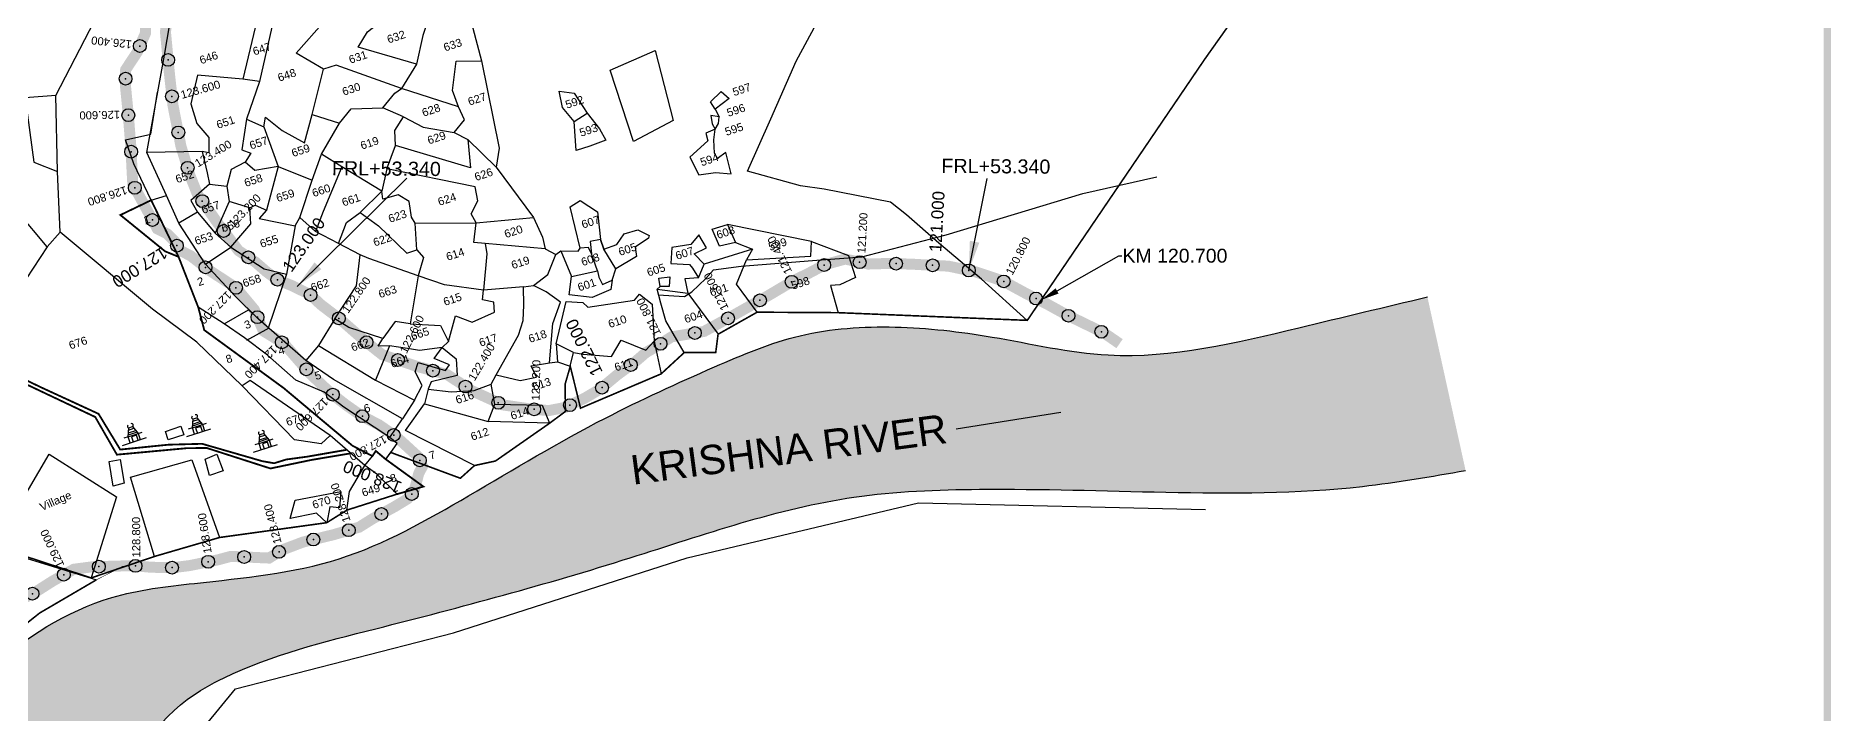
# Model space of a CAD drawing. Header units: millimetres. Extents: x 351611 to 362178, y 1842653 to 1850640.
# Drawn here: x 357278 to 362178, y 1845402 to 1847250 of the extents above; entities that cross this region are included whole.
import ezdxf
from ezdxf import colors
from ezdxf.entities.mleader import LeaderData, LeaderLine
from ezdxf.math import Vec2, Vec3

# ---------------------------------------------------------------- set-up
doc = ezdxf.new("R2010")
doc.units = ezdxf.units.MM
doc.header["$PDMODE"] = 32
doc.header["$PDSIZE"] = 35
for name, color, linetype in [('BND', 6, 'Continuous'), ('Boundary', 5, 'Continuous'), ('FRL', 3, 'Continuous'), ('Plot', 7, 'Continuous'), ('Plot NUmbers', 7, 'Continuous'), ('points', 161, 'Continuous'), ('ROAD', 1, 'Continuous'), ('ROADS', 50, 'Continuous'), ('TEXT', 7, 'Continuous')]:
    doc.layers.add(name, color=color, linetype=linetype)
doc.styles.add('FONT1', font='Arial')
doc.styles.get("Standard").update_dxf_attribs({"font": 'arial.ttf'})
doc.dimstyles.get("Standard").update_dxf_attribs({"dimtxt": 0.18, "dimasz": 0.18, "dimexe": 0.18, "dimexo": 0.0625, "dimgap": 0.09, "dimtad": 0, "dimtih": 1, "dimtoh": 1, "dimdec": 4, "dimzin": 0, "dimdsep": 46, "dimtxsty": 'Standard', "dimcen": 0.09, "dimadec": 0, "dimazin": 0, "dimtfac": 1, "dimtdec": 4, "dimtofl": 0, "dimtmove": 0, "dimatfit": 3, "dimfxl": 1, "dimtolj": 1, "dimtzin": 0, "dimarcsym": 0})

# ---------------------------------------------------------------- blocks, each defined once
blk = doc.blocks.new('bbb')
at = {"layer": 'Plot'}
for points in [[(6.491, 11.951), (6.437, 11.951)], [(6.491, 11.951), (6.534, 12.055), (6.582, 12.055), (6.623, 11.951)], [(6.491, 11.869), (6.491, 11.951), (6.623, 11.951), (6.623, 11.869)], [(6.615, 11.971), (6.499, 11.971)], [(6.509, 11.995), (6.606, 11.995)], [(6.523, 12.028), (6.593, 12.028)], [(6.623, 11.951), (6.677, 11.951)], [(6.392, 11.869), (6.705, 11.869)]]:
    blk.add_lwpolyline(points, dxfattribs=at)
blk.add_lwpolyline([(6.529, 11.869), (6.596, 11.869), (6.596, 11.936), (6.529, 11.936)], close=True, dxfattribs=at)
for centre, radius, start, end in [((6.54, 12.072), 0.0183, 106.7092, 250.8657), ((6.58, 12.074), 0.0191, 276.859, 103.7821)]:
    blk.add_arc(centre, radius, start, end, dxfattribs=at)

msp = doc.modelspace()

# ---------------------------------------------------------------- hatches: boundary and pattern name
h = msp.add_hatch()
h.set_pattern_fill('DASH,_O', color=4, scale=10, angle=45)
h.set_pattern_definition([(45, (0, 0), (4e-15, 44.9012806), [31.75, -31.75])])
edge = h.paths.add_edge_path()
edge.add_spline(control_points=[(361076.2, 1846537.7), (360959.7, 1846509.9), (360673.7, 1846441.6), (360272, 1846343.9), (359906.5, 1846431.1), (359626.2, 1846463), (359364.1, 1846446.6), (359104.9, 1846337), (358799.5, 1846197.8), (358471.7, 1846000.5), (358112, 1845795), (357767.7, 1845763.5), (357429.4, 1845723.5), (357120.7, 1845527.6), (356878.5, 1845184.1), (356642.8, 1844860.9), (356577, 1844537.3), (356413.4, 1844254.3), (356158.3, 1843962.3), (355809.3, 1843724.2), (355510.9, 1843444.1), (355200.5, 1843074), (354927.1, 1842822.6), (354753.9, 1842663.4)], knot_values=[0, 0, 0, 0, 360.715034, 886.041313, 1206.901347, 1473.328415, 1733.5221, 1982.292082, 2311.144252, 2740.368539, 3133.375977, 3534.049936, 3762.994726, 4150.462336, 4579.066255, 5024.529372, 5329.772665, 5552.662472, 5997.96084, 6480.06685, 6814.590068, 7222.420498, 7927.215983, 7927.215983, 7927.215983, 7927.215983], degree=3, periodic=0)
edge.add_line((354753.9, 1842663.4), (355621.9, 1842663.4))
edge.add_spline(control_points=[(355621.9, 1842663.4), (355783.3, 1842864.2), (356092.1, 1843248.2), (356473.5, 1843795), (356843.4, 1844265.1), (357126.5, 1844722), (357440.8, 1845090.2), (357609.8, 1845399.6), (357885.4, 1845552.5), (358300, 1845654), (358873.3, 1845807.6), (359412, 1845999.6), (359909.6, 1846018.1), (360371, 1846001.9), (360816.6, 1846000.3), (361086.8, 1846047.5), (361180.5, 1846063.9)], knot_values=[0, 0, 0, 0, 772.881091, 1477.556531, 1998.878309, 2567.70876, 3081.308169, 3463.429081, 3579.981676, 4014.835943, 4735.72258, 5368.465177, 5711.954778, 6220.314607, 6757.105663, 7042.147457, 7042.147457, 7042.147457, 7042.147457], degree=3, periodic=0)
edge.add_line((361180.5, 1846063.9), (361076.2, 1846537.7))
h.paths.add_polyline_path([(358890, 1846000.3), (359792.9, 1846120.2), (359776.5, 1846243.2), (358873.7, 1846123.3)], flags=24)
h.paths.add_polyline_path([(356617.4, 1844206.5), (357135.8, 1844955.3), (357033.8, 1845025.9), (356515.3, 1844277.1)], flags=24)
h.paths.add_polyline_path([(355416.8, 1843182.6), (355298.6, 1843334.7), (355256.6, 1843302.2), (355374.9, 1843150)], flags=24)
h.paths.add_polyline_path([(359901.5, 1846277.1), (359998.9, 1846446.8), (359952.1, 1846473.6), (359854.7, 1846303.9)], flags=24)

# ---------------------------------------------------------------- linework, layer by layer
at = {"const_width": 20}
msp.add_lwpolyline([(351620.9, 1850630.1), (362168, 1850630.1), (362168, 1842663.4), (351620.9, 1842663.4)], close=True, dxfattribs=at)
msp.add_lwpolyline([(355694.2, 1842663.4), (357200.8, 1844696.5), (357405.1, 1844958.1), (357823.4, 1845467.9), (358417.8, 1845621.2), (359056.2, 1845825.6), (359687.4, 1845975.9), (360470.4, 1845957.4)])
at = {"color": 4}
for points in [[(354753.9, 1842663.4), (355259.6, 1843154.4), (355533.2, 1843456.8), (355777.8, 1843685), (356154.7, 1843985.6), (356446.8, 1844321.7), (356553.7, 1844517.3), (356649.7, 1844807), (356880.1, 1845188.3), (357151.9, 1845519.7), (357485.3, 1845717.1), (357710.9, 1845756), (358106, 1845823), (358459.3, 1845995), (358832.6, 1846206.9), (359130.3, 1846346.6), (359364.1, 1846431.8), (359623.2, 1846455.3), (359888.2, 1846428.2), (360205.3, 1846379.3), (360725.4, 1846453.7), (361076.2, 1846537.7)], [(355621.9, 1842663.4), (356099, 1843271.4), (356514.7, 1843840.4), (356826.3, 1844258.4), (357147.7, 1844727.7), (357455, 1845139.2), (357691.7, 1845439.2), (357792.2, 1845498.3), (358205.9, 1845632.1), (358900.4, 1845825.6), (359511.1, 1845991), (359853.9, 1846012.7), (360362.2, 1846004.8), (360898.8, 1846020.6), (361180.5, 1846063.9)]]:
    msp.add_spline(points, degree=3, dxfattribs=at)
at = {"linetype": 'Continuous'}
for p in [(357562.2, 1847222.3), (357639.3, 1847184.5), (357523.2, 1847133.3), (357649.8, 1847085), (357530.7, 1847033.7), (357667, 1846986.6), (357538.3, 1846934), (357692.5, 1846890), (357548.4, 1846835.5), (357732.5, 1846799.1), (357596.4, 1846747.8), (357790.8, 1846717.8), (357663.3, 1846677.7), (357858.4, 1846645.7), (357741.5, 1846618.3), (359429.9, 1846624.6), (359526.6, 1846632.5), (359626, 1846628.6), (359725.9, 1846624), (359824.6, 1846609.9), (357824.5, 1846562.5), (357937.4, 1846584.6), (358028.1, 1846542.9), (359340.9, 1846578.9), (359919.9, 1846580), (359254.6, 1846528.4), (360008.2, 1846533.3), (357883.1, 1846482.4), (358105.1, 1846479.2), (359167.5, 1846479.4), (360096.5, 1846486.3), (360186.5, 1846442.6), (357949.6, 1846413.9), (358180.9, 1846414.1), (358983.3, 1846409.8), (359077, 1846439.3), (358266.6, 1846365.5), (358902.2, 1846351.9), (358016.5, 1846340), (358362.2, 1846336.3), (358088.8, 1846271), (358451, 1846293), (358540.5, 1846248.8), (358823.6, 1846290.2), (358169.5, 1846212.1), (358638.4, 1846230.9), (358736, 1846242.3), (358255.1, 1846160.7), (358326.1, 1846091.7), (358304.3, 1845999.7), (358221.3, 1845945.4), (358035.8, 1845875.5), (358132.4, 1845901), (357748.6, 1845814.8), (357846.8, 1845828), (357942.1, 1845841.8), (357354.5, 1845779.5), (357450.3, 1845801.6), (357550.2, 1845803.6), (357650, 1845798.8), (357269, 1845727.7)]:
    msp.add_point(p, dxfattribs=at)
at = {"layer": 'BND', "lineweight": 30, "const_width": 4.33}
for points in [[(361187.3, 1848199.3), (360468.7, 1847186.8), (359984.2, 1846473.7), (359468.2, 1846494.7), (359246.8, 1846496), (359140.2, 1846435.8), (359133.9, 1846386.2), (359048.1, 1846386), (358984.9, 1846327.7), (358764.9, 1846234.1), (358736.9, 1846348.4), (358722.9, 1846299.9), (358723.6, 1846225.1), (358680.3, 1846192.9), (358532.6, 1846089.8), (358475.4, 1846077.5), (358436.9, 1846042.8), (358246.7, 1846113.3), (358233, 1846094.7), (358336, 1846020.1), (358264.6, 1845999.6), (358127.3, 1845955.9), (358072.1, 1845921.5), (357779.5, 1845881.1), (357602.4, 1845829.5), (357429.3, 1845770.8), (357166.6, 1845857)], [(357443.5, 1845765.6), (357288.5, 1845674.9), (357048.5, 1845483.9)]]:
    msp.add_lwpolyline(points, dxfattribs=at)
at = {"layer": 'Boundary', "const_width": 1.44}
msp.add_lwpolyline([(357443.5, 1845765.6), (357516.7, 1845803.1)], dxfattribs=at)
at = {"layer": 'FRL', "color": 84, "const_width": 30}
for points in [[(357582.6, 1847395), (357577.3, 1847256.9), (357554.8, 1847205.5), (357523.4, 1847157.7), (357523, 1847112.1), (357530.5, 1847036.1), (357537.5, 1846948.5), (357542.8, 1846845.8), (357609.7, 1846723.5), (357636.7, 1846709.8), (357656.5, 1846690.3), (357669.6, 1846666), (357701.3, 1846649.5), (357752.2, 1846610), (357825, 1846562.2), (357874.3, 1846503.1), (357899.2, 1846444.9), (357955.5, 1846410.2), (358026.4, 1846328.6), (358080.6, 1846277.4), (358124.3, 1846243.2), (358166.3, 1846213.8), (358214.8, 1846188.5), (358262.7, 1846155.5), (358321.5, 1846101.8), (358333.6, 1846075.2), (358323.6, 1846056.8), (358314.2, 1846021.1), (358309.4, 1846005.4), (358292.2, 1845986.3), (358257.9, 1845965.4), (358198.8, 1845933.1), (358160.7, 1845909.3), (358090.9, 1845888.8), (358008, 1845868.8), (357951.2, 1845847.4), (357914.7, 1845825), (357810.5, 1845829.6), (357775.4, 1845820.2), (357697.5, 1845804.4), (357652.3, 1845798.7), (357593.4, 1845799.9), (357545, 1845804.1), (357489.9, 1845802.9), (357430.2, 1845800.9), (357382.1, 1845794.5), (357359.3, 1845782.2), (357324.2, 1845762.2), (357273.2, 1845729.8), (357242.2, 1845714.2)], [(360236, 1846410.1), (360194.6, 1846438.7), (360093.9, 1846487.5), (360037.5, 1846518.6), (359977.4, 1846548.8), (359917.8, 1846581.2), (359843.9, 1846605.8), (359769.4, 1846621.6), (359677.8, 1846626.6), (359610.1, 1846629.2), (359550.1, 1846627.4), (359487.2, 1846641), (359432.5, 1846626), (359385.9, 1846601.3), (359346.6, 1846582.3), (359278.5, 1846542), (359181.5, 1846487.1), (359102.1, 1846443.5), (359013.2, 1846428.6), (358970.9, 1846401.9), (358943.3, 1846385.8), (358913.5, 1846360.2), (358864.5, 1846324.4), (358820.1, 1846287.3), (358777.3, 1846261.9), (358722.9, 1846236.1), (358678.5, 1846227.5), (358630.6, 1846231.5), (358553.5, 1846242.9), (358468.7, 1846281.5), (358400.6, 1846325.9), (358316.8, 1846348.5), (358223.5, 1846380.1), (358174, 1846419.6), (358111.7, 1846474.2), (358056.6, 1846516.3), (358026.7, 1846544.1), (357977.3, 1846568.4), (357937.6, 1846584.5), (357907.5, 1846606.5), (357878.1, 1846632.2), (357831.2, 1846664.3), (357773.3, 1846741), (357719.4, 1846817.7), (357698.8, 1846869.3), (357674.4, 1846948.5), (357652.5, 1847060.5), (357642.8, 1847147.4), (357632, 1847261.1), (357645.2, 1847351.9)]]:
    msp.add_lwpolyline(points, dxfattribs=at)
at = {"layer": 'Plot'}
for points in [[(357333.2, 1847087.3), (357451.1, 1847315.6), (357529.1, 1847454.5), (357578.7, 1847535.8), (357701.3, 1847768.8), (357819.1, 1847990), (357850.1, 1848028.8), (358012.3, 1848209.1), (358371.6, 1848654.1), (358641.3, 1848962.7), (358791, 1849321.2), (358977.3, 1849746.7), (358381.4, 1850397)], [(358246.7, 1846113.3), (358264, 1846137.7), (358244.3, 1846153.8), (358278.7, 1846204.9), (358090.2, 1846312.4), (358014.9, 1846363.8), (357886.4, 1846476.6), (357820.8, 1846541.7), (357741, 1846627.4), (357668.8, 1846739), (357634.6, 1846814.7), (357581.6, 1846931.8), (357629, 1847197.2), (357651.2, 1847326), (357725.3, 1847466.3), (357806, 1847594.5), (358005.7, 1847868.6), (358320.6, 1848208.4), (358661.9, 1848592.3), (358891.2, 1848840.5), (359010, 1849130.6), (359121.3, 1849416.2), (359194.5, 1849583.7), (359181.3, 1849899.3)], [(359984.2, 1846473.7), (359858.8, 1846585.7), (359743.1, 1846684), (359654.7, 1846761.3), (359610.8, 1846796.6), (359430, 1846831.6), (359364.8, 1846840.5), (359220.8, 1846881.1), (359284.6, 1847023.7), (359353.3, 1847181.4), (359513.2, 1847478.9), (359565.2, 1847566.4), (359583.2, 1847694.2), (359633.7, 1848025.8), (359672.3, 1848209), (359784.2, 1848150.9), (359844.8, 1848136.3), (359999.7, 1848103.3), (360080, 1848079.5), (360224.5, 1848242.8), (360313, 1848349.5), (360248, 1848595.4)], [(357309.6, 1846674.2), (357230, 1846769.1), (357160.4, 1846812), (357108.9, 1846830.8), (356944.7, 1846827.8), (356714.1, 1846827.8), (356683.9, 1847077.6), (356646, 1847392.7), (356618.6, 1847396.6), (356522.2, 1847419.2), (356482.4, 1847502.7), (356444.6, 1847690.6), (356489.1, 1847814), (356490.1, 1847896.9), (356461.1, 1847970.5), (356475.4, 1847998.2), (356493.2, 1848082.8), (356633.8, 1848048), (356621.5, 1848000.6), (356612, 1847886.5), (356610.6, 1847804.5), (356565.9, 1847787.1), (356489.1, 1847814)], [(357967.5, 1847504.7), (357974.8, 1847661.6), (358087.2, 1847802), (358117.7, 1847833.5), (358187.2, 1847802.8), (358303.6, 1847671.4), (358335.6, 1847671.3), (358342.6, 1847597.7), (358349.5, 1847522), (358361.8, 1847459.9), (358380.7, 1847438.2), (358395.8, 1847367.2), (358406.3, 1847306.1), (358348.5, 1847292), (358334.3, 1847251.2), (358317.1, 1847172.6), (358275.8, 1847106.3)], [(358317.1, 1847172.6), (358157.6, 1847219.3), (358183.3, 1847261.3), (358251.7, 1847314.8), (358210.5, 1847401.3), (358205.3, 1847456.2), (358222.7, 1847597), (358303.6, 1847671.4)], [(358443.3, 1847374.8), (358494.4, 1847181.8), (358543, 1846943.8), (358534.8, 1846891.5), (358636.2, 1846754.4), (358661.3, 1846701), (358668.5, 1846668.6), (358697.2, 1846653.9), (358710.8, 1846663.5), (358758.6, 1846662.1), (358763.8, 1846670.6), (358736.6, 1846783.1), (358764, 1846801), (358811.1, 1846770.2), (358819, 1846694.4), (358828.9, 1846668.4), (358863.6, 1846681), (358883.9, 1846709.8), (358921.7, 1846720.6), (358952.2, 1846705.5), (358950.6, 1846698.4), (358913.8, 1846673.4), (358917.8, 1846648.3), (358861.5, 1846614.3), (358828.9, 1846668.4), (358819, 1846694.4), (358791.2, 1846689), (358794.4, 1846655.4), (358786.2, 1846672.5), (358763.8, 1846670.6)], [(357881.9, 1847296), (357843.2, 1847131.6), (357719.6, 1847142.9), (357701.1, 1847064.7), (357717.6, 1847010.6), (357750.1, 1846972.8), (357750.6, 1846931.2), (357732.6, 1846934.1), (357581.6, 1846931.8)], [(357927.1, 1847293.7), (357888.8, 1847125.9), (357853.4, 1847022.4), (357840.7, 1846939.4), (357865.1, 1846930.1), (357849.7, 1846905.4), (357811.7, 1846885.8), (357799.4, 1846839.6), (357805.9, 1846798.3), (357768.1, 1846711.9), (357810.8, 1846673.8), (357901.4, 1846613.9), (357962, 1846599.7), (357912.5, 1846452.5)], [(358530.7, 1846245.3), (358521.1, 1846299.6), (358534.2, 1846324.8), (358595.5, 1846433.1), (358608, 1846473.1), (358610.3, 1846515.4), (358609.6, 1846565.6), (358499.8, 1846556.1), (358394, 1846571), (358321.5, 1846595.1), (358187.2, 1846642.6), (358163, 1846652.9), (358104.5, 1846683.2), (358041.6, 1846716.3), (357998.8, 1846754), (358032.3, 1846856.2), (358058, 1846926.9), (358106.8, 1847012.1), (358139, 1847050.7), (358225.6, 1847054), (358258.2, 1847093.4), (358275.8, 1847106.3), (358097.5, 1847170.4), (358063.2, 1847158.9), (357988.4, 1847202.6), (358066.1, 1847289.9)], [(358845.8, 1847156.5), (358968.8, 1847210.1), (359017.3, 1847018.8), (358909.7, 1846961.5), (358845.8, 1847156.5)], [(357853.4, 1847022.4), (357900.2, 1847002.2), (357905.2, 1847028.1), (357950.6, 1846992), (358011.7, 1846958.5), (358032.6, 1847035.5), (358063.2, 1847158.9)], [(358431.8, 1847056.3), (358415.2, 1847101), (358425.7, 1847181.5), (358494.4, 1847181.8)], [(357888.8, 1847125.9), (357843.2, 1847131.6)], [(358281.8, 1847029.2), (358335.1, 1847000.9), (358419.7, 1846986.2), (358448.4, 1847021.2), (358431.8, 1847056.3), (358275.8, 1847106.3)], [(358706.7, 1847099.3), (358747.6, 1847093.4), (358782.9, 1847038.9), (358816.3, 1846996.7), (358833.5, 1846965.9), (358790.7, 1846949.1), (358752.9, 1846937.3), (358747.6, 1847016), (358715.6, 1847055), (358706.7, 1847099.3)], [(359119.5, 1847070), (359148.7, 1847098.7), (359170.9, 1847079.6), (359132.2, 1847049.8), (359119.5, 1847070)], [(357344.7, 1846714.7), (357337.8, 1846880), (357333.2, 1847087.3), (357249, 1847080.7), (357272.9, 1846905), (357337.8, 1846880)], [(358236.5, 1846887.3), (358260, 1846951), (358258, 1846992.2), (358281.8, 1847029.2), (358225.6, 1847054)], [(359132.2, 1847049.8), (359143.4, 1847029.4), (359120.4, 1847033.2), (359123.7, 1847010), (359132.3, 1846995.9), (359106.7, 1846984.9), (359112.1, 1846963.8), (359062.8, 1846919.3), (359087.4, 1846871), (359133.3, 1846877), (359176.3, 1846873.8), (359161.3, 1846931.6), (359138.6, 1846915.8), (359130.5, 1846929.6), (359128.4, 1846966.3), (359132.3, 1846995.9), (359141.2, 1847011.2), (359143.4, 1847029.4)], [(357900.2, 1847002.2), (357939.3, 1846893.7), (358032.3, 1846856.2)], [(358032.6, 1847035.5), (358106.8, 1847012.1)], [(358747.6, 1847016), (358782.9, 1847038.9)], [(358457.7, 1846967.3), (358464.8, 1846890.2), (358260, 1846951)], [(358419.7, 1846986.2), (358457.7, 1846967.3), (358534.8, 1846891.5)], [(357732.6, 1846934.1), (357745.5, 1846875.9), (357752.5, 1846845.2), (357701.7, 1846800.8), (357719.2, 1846768.8), (357768.1, 1846711.9)], [(357939.3, 1846893.7), (357876.4, 1846882.9), (357849.7, 1846905.4)], [(358480.3, 1846740.1), (358466.8, 1846764), (358484.9, 1846799.6), (358477.2, 1846837.9), (358236.5, 1846887.3), (358222.9, 1846826.3), (358113.8, 1846892.4), (358058, 1846926.9)], [(357939.3, 1846893.7), (357907.6, 1846774.8), (357888, 1846751.5), (357985.6, 1846731.7), (357998.8, 1846754)], [(358113.8, 1846892.4), (358062.3, 1846770.6), (358041.6, 1846716.3)], [(357752.5, 1846845.2), (357799.4, 1846839.6)], [(358104.5, 1846683.2), (358126.4, 1846741.2), (358163.8, 1846767.8), (358222.9, 1846826.3)], [(358163.8, 1846767.8), (358213.8, 1846731.7), (358290.7, 1846656.8), (358318.4, 1846666.4), (358313.6, 1846739.3), (358303.4, 1846755.3), (358297.5, 1846798.3), (358267.6, 1846816.7), (358225.4, 1846804.4), (358222.9, 1846826.3)], [(357719.2, 1846768.8), (357668.8, 1846739)], [(357741, 1846627.4), (357810.8, 1846673.8), (357864.8, 1846737.2), (357862.7, 1846780.7), (357805.9, 1846798.3)], [(357862.7, 1846780.7), (357876.6, 1846788), (357907.6, 1846774.8)], [(358504.5, 1846683.4), (358473.3, 1846686.1), (358480.3, 1846740.1), (358636.2, 1846754.4)], [(358264.6, 1845999.6), (358209.2, 1846054.1), (358176.3, 1846077.3), (358082, 1846159.8), (357863.3, 1846309.7), (357841.5, 1846294.6), (357717.9, 1846414.4), (357596.7, 1846504.1), (357344.7, 1846714.7), (357309.6, 1846674.2), (357251.8, 1846586.9), (357129.5, 1846357.3), (357093, 1846291.5), (357054.1, 1846233.8), (357088, 1846199.1), (357011.1, 1846137.9)], [(357985.6, 1846731.7), (357962, 1846599.7)], [(358313.6, 1846739.3), (358480.3, 1846740.1)], [(359234.2, 1846668.2), (359102.3, 1846627.3), (359074.6, 1846655), (359108.5, 1846671.5), (359088.1, 1846707.3), (359065.7, 1846680.5), (359014.3, 1846672.4), (359011.2, 1846629.2), (359062.5, 1846625.9), (359070.4, 1846616.2), (359086.9, 1846589.5), (359102.3, 1846627.3)], [(359187.5, 1846686.3), (359144, 1846676), (359124.2, 1846722.3), (359165.9, 1846735.5)], [(359395.1, 1846688.8), (359165.9, 1846735.5), (359187.5, 1846686.3), (359234.2, 1846668.2), (359217.6, 1846638.6)], [(358318.4, 1846666.4), (358336.7, 1846644.9), (358321.5, 1846595.1)], [(358668.5, 1846668.6), (358504.5, 1846683.4), (358508.7, 1846655.5), (358499.8, 1846556.1)], [(358710.8, 1846663.5), (358740.2, 1846593.2), (358811.5, 1846608.6), (358794.4, 1846655.4)], [(359246.8, 1846496), (359190.8, 1846572.1), (359217.6, 1846638.6), (359393.8, 1846649.2), (359395.1, 1846688.8), (359496, 1846651.1), (359515.6, 1846590.7), (359472.9, 1846570.6), (359446.7, 1846568.9), (359468.2, 1846494.7)], [(358321.5, 1846595.1), (358300.3, 1846464.3), (358258.9, 1846470.3), (358225, 1846423.9), (358132.5, 1846454.3), (358094.3, 1846478.2), (358153.2, 1846568.1), (358163, 1846652.9)], [(358609.6, 1846565.6), (358636.1, 1846568.6), (358675.7, 1846599.3), (358697.2, 1846653.9)], [(358811.5, 1846608.6), (358814.7, 1846591.4), (358825, 1846571.8), (358851.6, 1846583.1), (358861.5, 1846614.3)], [(358680.4, 1846357.6), (358689.5, 1846464.7), (358710.2, 1846523.7), (358670.7, 1846551.2), (358636.1, 1846568.6)], [(358851.6, 1846583.1), (358847.8, 1846558.3), (358796.9, 1846535.7), (358733.7, 1846543.2), (358740.2, 1846593.2)], [(358974.4, 1846558.6), (358982.4, 1846566.5), (358978.2, 1846589), (359008.4, 1846592.4), (359006.8, 1846566), (358982.4, 1846566.5)], [(359048.1, 1846386), (358998.1, 1846472.5), (358983.6, 1846520.8), (358974.4, 1846558.6), (359057.5, 1846547.7), (359140.2, 1846435.8)], [(359086.9, 1846589.5), (359049.4, 1846586.9), (359057.5, 1846547.7)], [(358404.7, 1846416.2), (358423.6, 1846485.7), (358469.1, 1846469), (358530.4, 1846496), (358528, 1846523.1), (358497.6, 1846529.8), (358499.8, 1846556.1)], [(358745.4, 1846386.3), (358698.4, 1846409.8), (358725.8, 1846525.6)], [(358725.8, 1846525.6), (358770.8, 1846522.4), (358785.1, 1846510), (358912.3, 1846529.1), (358926, 1846545.5), (358960.8, 1846517.5), (358965.9, 1846417)], [(358094.3, 1846478.2), (358049.3, 1846405), (358014.9, 1846363.8)], [(358300.3, 1846464.3), (358382.6, 1846459.7), (358404.7, 1846416.2), (358387.2, 1846399.4)], [(358312, 1846255.5), (358332.8, 1846295.5), (358313.4, 1846333.5), (358321.8, 1846359.1), (358396.4, 1846336.8), (358406.8, 1846352.3), (358365.6, 1846369.8), (358387.2, 1846399.4), (358325.3, 1846391.4), (358292.5, 1846396.9), (358243.8, 1846403.8), (358212.7, 1846403.2), (358225, 1846423.9)], [(358534.2, 1846324.8), (358600.5, 1846309.5), (358645, 1846319.1), (358630.2, 1846349.4), (358680.4, 1846357.6), (358701.8, 1846360.8), (358736.9, 1846348.4), (358745.4, 1846386.3), (358772.4, 1846381), (358849, 1846375.3), (358876.2, 1846419.7), (358943.5, 1846392.4), (358965.9, 1846417), (358984.9, 1846327.7)], [(358049.3, 1846405), (358205.3, 1846310.1), (358312, 1846255.5), (358278.7, 1846204.9)], [(358243.8, 1846403.8), (358205.3, 1846310.1)], [(358387.2, 1846399.4), (358425.7, 1846368.8), (358428.4, 1846323.4), (358357.3, 1846306.2), (358349.4, 1846285.6), (358412.2, 1846278.4), (358474.6, 1846282.3), (358521.1, 1846299.6)], [(358698.4, 1846409.8), (358701.8, 1846360.8)], [(358082, 1846159.8), (358057, 1846137), (357984.3, 1846148.1), (357841.5, 1846294.6)], [(358349.4, 1846285.6), (358339, 1846245.6)], [(358475.4, 1846077.5), (358286.9, 1846173), (358339, 1846245.6), (358512.6, 1846198.1), (358530.7, 1846245.3), (358659.8, 1846242.3), (358680.3, 1846192.9), (358512.6, 1846198.1)], [(358176.3, 1846077.3), (358196.8, 1846103.4), (358206.1, 1846117.4)], [(358233, 1846094.7), (358206.1, 1846117.4)], [(357166.6, 1845857), (357314.9, 1846108.7), (357498, 1845992.2), (357429.3, 1845770.8)], [(357478.5, 1846088.5), (357508.5, 1846094), (357519.1, 1846029.6), (357489.5, 1846021), (357478.5, 1846088.5)], [(357602.4, 1845829.5), (357536.9, 1846046.1), (357703.7, 1846092.9), (357779.5, 1845881.1)], [(357740, 1846094.9), (357772.3, 1846108.2), (357789.3, 1846062.7), (357752.6, 1846050.7), (357740, 1846094.9)], [(358127.3, 1845955.9), (358134.4, 1846006.8), (358176.3, 1846077.3)], [(357985.6, 1845983.2), (358110.3, 1846007.1), (358106.8, 1845961.7), (358080.9, 1845964.7), (358072.1, 1845921.5), (358043.8, 1845947.1), (357972.3, 1845933.3), (357985.6, 1845983.2)]]:
    msp.add_lwpolyline(points, dxfattribs=at)
msp.add_lwpolyline([(357632, 1846170.8), (357674, 1846184.8), (357681.8, 1846161.3), (357639.8, 1846147.3)], close=True, dxfattribs=at)
at = {"layer": 'ROAD'}
for points in [[(357593.1, 1846801.7), (357545.4, 1846900.5), (357522.7, 1846966.4), (357591.7, 1846982.2), (357610.7, 1847096.5), (357610.7, 1847096.5), (357610.7, 1847096.5), (357610.7, 1847096.5)], [(358977, 1846543.3), (359048.4, 1846538.7), (359068.3, 1846551.7), (359106.6, 1846588.2), (359127.4, 1846611.9), (359202.9, 1846621.3), (359398, 1846637.1), (359532.6, 1846647.4), (359762.9, 1846707.2), (360135.7, 1846820.2), (360337.5, 1846865)], [(357593.1, 1846801.7), (357634.6, 1846814.7)], [(358475.4, 1846077.5), (358436.9, 1846042.8), (358246.7, 1846113.3), (358264, 1846137.7), (358244.3, 1846153.8), (358119.2, 1846237), (358065, 1846277.5), (357987.9, 1846310.3), (357910.5, 1846378.3), (357847.5, 1846426.1), (357792.7, 1846464.1), (357721.5, 1846509.5)], [(357792.7, 1846464.1), (357858.5, 1846502.2), (357914.5, 1846452.7), (357853.4, 1846418.3)], [(357195, 1845842), (357443.5, 1845765.6)]]:
    msp.add_lwpolyline(points, dxfattribs=at)
at = {"layer": 'ROADS', "color": 40, "const_width": 5}
for points in [[(358264.6, 1845999.6), (358336, 1846020.1), (358233, 1846094.7), (358206.1, 1846117.4), (358196.8, 1846103.4), (358142.5, 1846131.5), (357955, 1846288.7), (357888.4, 1846337.4), (357737.9, 1846447.2), (357721.5, 1846509.5), (357667.8, 1846647.1), (357630.9, 1846662.2), (357509, 1846761.2), (357593.1, 1846801.7), (357667.8, 1846647.1)], [(358126.9, 1846120.5), (358018.8, 1846101.7), (357961.7, 1846094), (357928.7, 1846083.8), (357896.3, 1846089.4), (357732.1, 1846136.8), (357640.6, 1846134.4), (357508.6, 1846121.1), (357449.4, 1846218.6), (357296.6, 1846289), (357151.6, 1846358.4), (357075.4, 1846343.6)], [(357076.2, 1846332.4), (357148.7, 1846348.2), (357440.3, 1846210), (357499.5, 1846107.2), (357692.8, 1846125.1), (357745.3, 1846125.2), (357918.5, 1846069.5), (358031.4, 1846093), (358136.7, 1846110.6)]]:
    msp.add_lwpolyline(points, dxfattribs=at)

# ---------------------------------------------------------------- block references
at = {"layer": 'Plot', "xscale": 218.393666922118, "yscale": 218.3936669221732, "zscale": 218.3936669221164, "rotation": 18.37535767775559}
for p in [(357183, 1843256.5), (357007.5, 1843232.3), (357365, 1843213.6)]:
    msp.add_blockref('bbb', p, dxfattribs=at)

# ---------------------------------------------------------------- texts
at = {"layer": 'Plot NUmbers'}
for s, height, rotation, p in [('632', 21.84, 18.3754, (358241, 1847229.2)), ('646', 21.84, 18.3754, (357729.4, 1847172.4)), ('647', 21.84, 18.3754, (357874.6, 1847196.3)), ('631', 21.84, 18.3754, (358136.7, 1847173.9)), ('633', 21.84, 18.3754, (358395.3, 1847207.3)), ('648', 21.84, 18.3754, (357942.6, 1847124.9)), ('630', 21.84, 18.3754, (358118.5, 1847086.5)), ('597', 21.84, 18.3754, (359184, 1847085.5)), ('628', 21.84, 18.3754, (358336.4, 1847029.2)), ('627', 21.84, 18.3754, (358461.8, 1847059.5)), ('592', 21.84, 18.3754, (358727.8, 1847051.1)), ('596', 21.84, 18.3754, (359168.4, 1847029)), ('651', 21.84, 18.3754, (357775.3, 1846996.2)), ('593', 21.84, 18.3754, (358766.2, 1846974.6)), ('595', 21.84, 18.3754, (359163.2, 1846977.1)), ('657', 21.84, 18.3754, (357865.7, 1846939.7)), ('659', 21.84, 18.3754, (357980.4, 1846919.1)), ('619', 21.84, 18.3754, (358168.3, 1846939.4)), ('629', 21.84, 18.3754, (358351.2, 1846953.7)), ('594', 21.84, 18.3754, (359095.8, 1846894.1)), ('652', 21.84, 18.3754, (357663.8, 1846847.8)), ('658', 21.84, 18.3754, (357851.3, 1846837.6)), ('626', 21.84, 18.3754, (358479.6, 1846853.7)), ('659', 21.84, 18.3754, (357938.4, 1846796.2)), ('660', 21.84, 18.3754, (358036.4, 1846809.9)), ('661', 21.84, 18.3754, (358117.8, 1846784.4)), ('624', 21.84, 18.3754, (358379.7, 1846785.9)), ('1', 21.8, 18.3754, (357576.2, 1846735.1)), ('657', 21.84, 18.3754, (357734.6, 1846764)), ('623', 21.84, 18.3754, (358244.6, 1846739.7)), ('607', 21.84, 18.3754, (358771.7, 1846723.9)), ('653', 21.84, 18.3754, (357715.9, 1846679.1)), ('656', 21.84, 18.3754, (357788.9, 1846713.7)), ('655', 21.84, 18.3754, (357894, 1846671.2)), ('622', 21.84, 18.3754, (358203.2, 1846675.1)), ('620', 21.84, 18.3754, (358561.1, 1846697.9)), ('608', 21.84, 18.3754, (359140.1, 1846695.4)), ('614', 21.84, 18.3754, (358402.2, 1846636)), ('608', 21.84, 18.3754, (358770.8, 1846621.6)), ('605', 21.84, 18.3754, (358872.4, 1846649.3)), ('607', 21.84, 18.3754, (359028.1, 1846638.6)), ('599', 21.84, 18.3754, (359282.1, 1846663.2)), ('619', 21.84, 18.3754, (358580.1, 1846613.2)), ('605', 21.84, 18.3754, (358950.3, 1846593.1)), ('2', 21.8, 18.3754, (357723.1, 1846566.9)), ('658', 21.84, 18.3754, (357847, 1846563.6)), ('662', 21.84, 18.3754, (358032.7, 1846551.8)), ('663', 21.84, 18.3754, (358217.4, 1846533.9)), ('601', 21.84, 18.3754, (358761.3, 1846552.6)), ('601', 21.84, 18.3754, (359121.6, 1846538.5)), ('598', 21.84, 18.3754, (359344.4, 1846557.1)), ('615', 21.84, 18.3754, (358394.7, 1846513)), ('3', 21.8, 18.3754, (357851.4, 1846449.5)), ('610', 21.84, 18.3754, (358844.7, 1846452.5)), ('604', 21.84, 18.3754, (359052.1, 1846465.6)), ('676', 21.84, 18.3754, (357372.6, 1846394.1)), ('662', 21.84, 18.3754, (358142.7, 1846388.5)), ('665', 21.84, 18.3754, (358305.8, 1846419)), ('617', 21.84, 18.3754, (358492.1, 1846401.6)), ('618', 21.84, 18.3754, (358626.8, 1846411.9)), ('8', 21.8, 18.3754, (357800.9, 1846356.1)), ('4', 21.8, 18.3754, (357943.6, 1846378.6)), ('664', 21.84, 18.3754, (358250.8, 1846343.7)), ('611', 21.84, 18.3754, (358861.7, 1846334.3)), ('5', 21.8, 18.3754, (358043.3, 1846310.5)), ('613', 21.84, 18.3754, (358638.3, 1846281.5)), ('616', 21.84, 18.3754, (358428, 1846245.1)), ('670', 21.84, 18.3754, (357965.2, 1846184.7)), ('6', 21.8, 18.3754, (358177.5, 1846221.2)), ('614', 21.84, 18.3754, (358578, 1846201.7)), ('612', 21.84, 18.3754, (358469.3, 1846145.1)), ('7', 21.8, 18.3754, (358355.7, 1846093.2)), ('649', 21.84, 18.3754, (358171.9, 1845992.1)), ('8', 21.8, 18.3754, (358249.5, 1846030.5)), ('Village', 21.65, 23.4179, (357294.8, 1845953.1)), ('670', 21.84, 18.3754, (358037, 1845958.8))]:
    msp.add_text(s, height=height, rotation=rotation, dxfattribs=at).set_placement(p)
at = {"layer": 'points', "color": 1, "style": 'FONT1'}
for s, height, rotation, p in [('126.400', 22, 173.9776, (357541.1, 1847237.4)), ('123.600', 22, 15.9442, (357677.1, 1847077.9)), ('126.600', 22, 181.1144, (357508, 1847046)), ('123.400', 22, 31.4966, (357720.7, 1846890.5)), ('126.800', 22, 198.0724, (357523.1, 1846840.6)), ('123.200', 22, 46.4078, (357818, 1846725.6)), ('121.000', 33, 86.7827, (359749.4, 1846659.3)), ('121.200', 22, 86.7827, (359542.2, 1846656)), ('123.000', 33, 55.4572, (357975.8, 1846602.5)), ('127.000', 33, 211.9066, (357624.2, 1846676.7)), ('121.400', 22, 116.5009, (359342.9, 1846607.1)), ('120.800', 22, 62.8928, (359943.7, 1846595.2)), ('122.800', 22, 55.4307, (358130.7, 1846491.1)), ('121.600', 22, 116.5009, (359169.4, 1846507.6)), ('127.200', 22, 225.1412, (357799.6, 1846555.4)), ('121.800', 22, 116.5009, (358985.3, 1846438)), ('122.600', 22, 63.8485, (358290.2, 1846381.1)), ('122.000', 33, 116.5009, (358826.5, 1846332.5)), ('127.400', 22, 225.1412, (357924.1, 1846407)), ('122.400', 22, 59.187, (358475.8, 1846306.6)), ('122.200', 22, 88.7978, (358653.2, 1846254.9)), ('127.600', 22, 225.1412, (358063.4, 1846264.2)), ('127.800', 22, 208.3824, (358228.7, 1846161.5)), ('128.000', 33, 158.0607, (358280, 1846030.8)), ('128.200', 22, 108.3133, (358137.8, 1845926.8)), ('128.400', 22, 104.5599, (357949.1, 1845867.1)), ('128.800', 22, 90.2355, (357563.3, 1845826.5)), ('128.600', 22, 98.4242, (357758.3, 1845839.3)), ('129.000', 22, 115.3866, (357356.7, 1845805.7))]:
    msp.add_text(s, height=height, rotation=rotation, dxfattribs=at).set_placement(p)
at = {"layer": 'TEXT', "color": 5}
for p in [(358086.2, 1846870), (359749.6, 1846876.3)]:
    msp.add_text('FRL+53.340', height=38.49, rotation=359.5381, dxfattribs=at).set_placement(p)
at = {"layer": 'TEXT', "color": 4}
msp.add_text('KRISHNA RIVER', height=80, rotation=7.5668, dxfattribs=at).set_placement((358907.6, 1846024.9))

# ---------------------------------------------------------------- leaders
at = {"color": 5}
for points in [[(357991.3, 1846566.4), (358290.5, 1846862.1)], [(359824.6, 1846609.9), (359875.1, 1846861)]]:
    msp.add_leader(points, dimstyle='Standard', override={"dimasz": 80, "dimgap": 0.09, "dimtad": 0}, dxfattribs=at)
at = {"color": 4}
msp.add_leader([(360076.1, 1846222.6), (359790.1, 1846177.2)], dimstyle='Standard', override={"dimasz": 100, "dimgap": 0.09, "dimtad": 0}, dxfattribs=at)
at = {"layer": 'TEXT', "color": 5}
ml = msp.add_multileader_mtext('Standard', dxfattribs=at)
ml.set_content('KM 120.700', color=5)
ml.set_leader_properties()
ml.build(insert=Vec2(0, 0))
ml.multileader.update_dxf_attribs({"arrow_head_size": 50})
ctx = ml.context
ctx.base_point, ctx.char_height, ctx.arrow_head_size, ctx.plane_origin = Vec3(360242.2, 1846649.8), 38, 50, Vec3(361345.7, 1847032.4)
notes = []
notes.append((ctx, [(0, (1, 1, 0), (360234.2, 1846649.8), (1, 0), 8, [(0, [(360022, 1846529.4)], 0, [])])]))
ctx.mtext.insert, ctx.mtext.flow_direction = Vec3(360244.2, 1846669.2), 5
for ctx, leaders in notes:
    for number, flags, end, landing, length, lines in leaders:
        leader = LeaderData()
        leader.index, (leader.has_last_leader_line, leader.has_dogleg_vector, leader.attachment_direction) = number, flags
        leader.last_leader_point, leader.dogleg_vector, leader.dogleg_length = Vec3(end), Vec3(landing), length
        for number, points, colour, breaks in lines:
            line = LeaderLine()
            line.index, line.vertices, line.color, line.breaks = number, Vec3.list(points), colors.encode_raw_color(colour), breaks
            leader.lines.append(line)
        ctx.leaders.append(leader)

doc.saveas('drawing.dxf')
